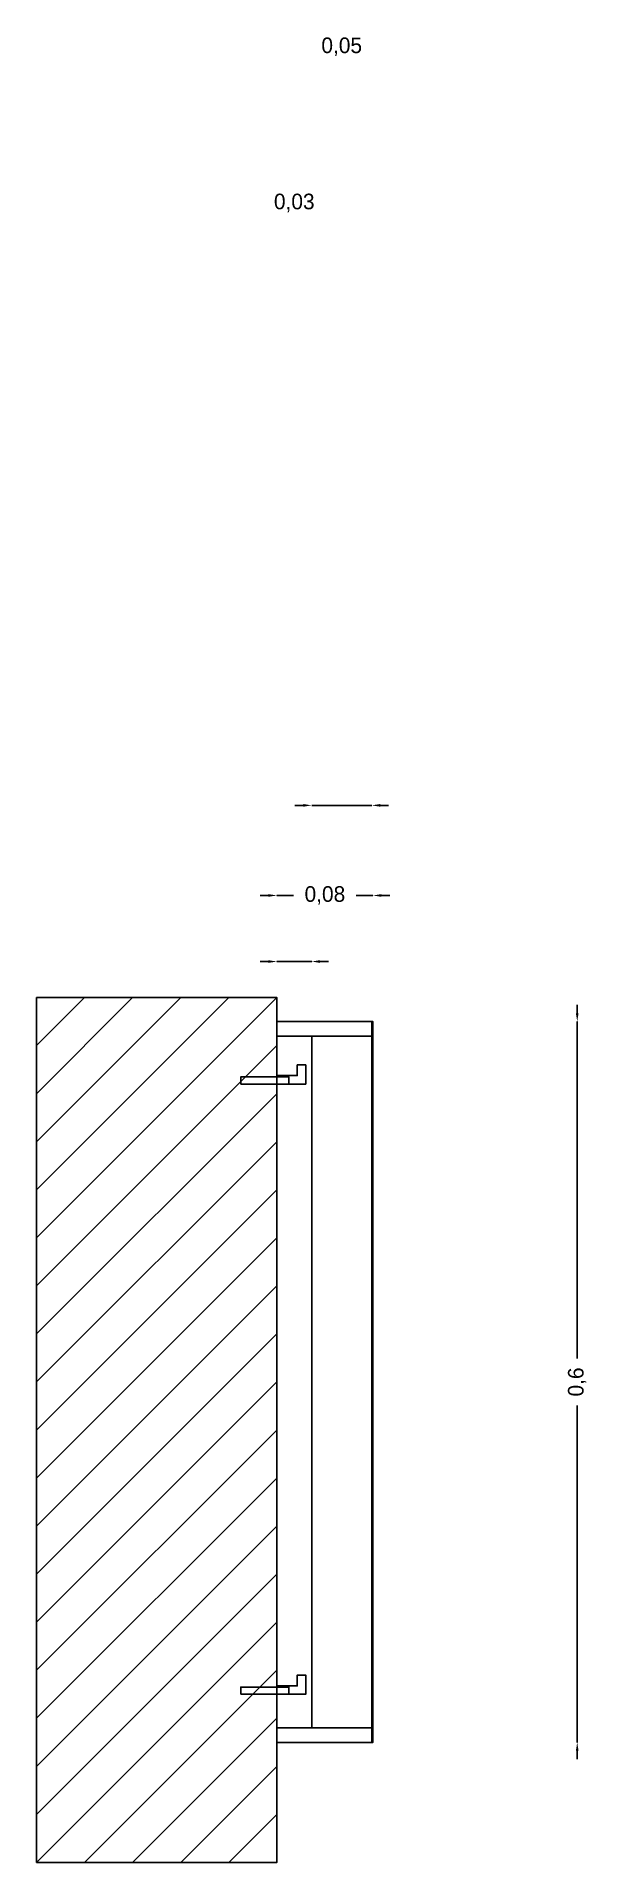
# Model space of a CAD drawing. Header units: metres. Extents: x 0.1 to 11.2, y 0.1 to 1.6.
# Drawn here: x 0.15 to 0.609, y 0.1 to 1.62 of the extents above.
import ezdxf

# ---------------------------------------------------------------- set-up
doc = ezdxf.new("R2010")
doc.units = ezdxf.units.M
for name, color, linetype in [('COTAS', 4, 'Continuous'), ('G_MEDIDO', 8, 'Continuous'), ('P_PROPUESTO', 5, 'Continuous')]:
    doc.layers.add(name, color=color, linetype=linetype)
doc.dimstyles.get("Standard").update_dxf_attribs({"dimtxt": 2.5, "dimasz": 2.5, "dimexe": 1.25, "dimexo": 0.625, "dimtad": 1, "dimcen": 2.5, "dimazin": 3, "dimtfac": 1, "dimtmove": 0, "dimatfit": 3})

# ---------------------------------------------------------------- blocks, each defined once
blk = doc.blocks.new('_CLOSEDFILLED')
at = {"color": 0, "linetype": 'BYBLOCK'}
blk.add_solid([(-1, 0.16), (0, 0), (-1, -0.16)], dxfattribs=at)
blk = doc.blocks.new('*D1')
for p, q in [((0.343, 0.905), (0.336, 0.905)), ((0.35, 0.905), (0.35, 0.905)), ((0.35, 0.905), (0.364, 0.905)), ((0.416, 0.905), (0.43, 0.905)), ((0.43, 0.905), (0.43, 0.905)), ((0.437, 0.905), (0.444, 0.905))]:
    blk.add_line(p, q)
at = {"layer": 'Defpoints'}
for p in [(0.35, 0.905), (0.35, 0.905), (0.43, 0.905)]:
    blk.add_point(p, dxfattribs=at)
at = {"layer": 'COTAS', "xscale": 0.007, "yscale": 0.007}
blk.add_blockref('_CLOSEDFILLED', (0.35, 0.905), dxfattribs=at)
at = {"layer": 'COTAS', "xscale": 0.007, "yscale": 0.007, "rotation": 180}
blk.add_blockref('_CLOSEDFILLED', (0.43, 0.905), dxfattribs=at)
at = {"layer": 'COTAS', "insert": (0.39, 0.905), "char_height": 0.013, "attachment_point": 5}
blk.add_mtext('0,08', dxfattribs=at)
blk = doc.blocks.new('*D2')
for p, q in [((0.343, 0.85), (0.336, 0.85)), ((0.35, 0.85), (0.35, 0.85)), ((0.35, 0.85), (0.379, 0.85)), ((0.379, 0.85), (0.379, 0.85)), ((0.386, 0.85), (0.393, 0.85))]:
    blk.add_line(p, q)
at = {"layer": 'Defpoints'}
for p in [(0.35, 0.85), (0.35, 0.85), (0.379, 0.85)]:
    blk.add_point(p, dxfattribs=at)
at = {"layer": 'COTAS', "xscale": 0.007, "yscale": 0.007}
blk.add_blockref('_CLOSEDFILLED', (0.35, 0.85), dxfattribs=at)
at = {"layer": 'COTAS', "xscale": 0.007, "yscale": 0.007, "rotation": 180}
blk.add_blockref('_CLOSEDFILLED', (0.379, 0.85), dxfattribs=at)
at = {"layer": 'COTAS', "insert": (0.3645, 1.4815), "char_height": 0.013, "attachment_point": 5}
blk.add_mtext('0,03', dxfattribs=at)
blk = doc.blocks.new('*D3')
for p, q in [((0.372, 0.98), (0.365, 0.98)), ((0.379, 0.98), (0.379, 0.98)), ((0.379, 0.98), (0.429, 0.98)), ((0.429, 0.98), (0.429, 0.98)), ((0.436, 0.98), (0.443, 0.98))]:
    blk.add_line(p, q)
at = {"layer": 'Defpoints'}
for p in [(0.379, 0.98), (0.379, 0.98), (0.429, 0.98)]:
    blk.add_point(p, dxfattribs=at)
at = {"layer": 'COTAS', "xscale": 0.007, "yscale": 0.007}
blk.add_blockref('_CLOSEDFILLED', (0.379, 0.98), dxfattribs=at)
at = {"layer": 'COTAS', "xscale": 0.007, "yscale": 0.007, "rotation": 180}
blk.add_blockref('_CLOSEDFILLED', (0.429, 0.98), dxfattribs=at)
at = {"layer": 'COTAS', "insert": (0.404, 1.6115), "char_height": 0.013, "attachment_point": 5}
blk.add_mtext('0,05', dxfattribs=at)
blk = doc.blocks.new('*D4')
for p, q in [((0.6, 0.807), (0.6, 0.814)), ((0.6, 0.8), (0.6, 0.8)), ((0.6, 0.5195), (0.6, 0.8)), ((0.6, 0.2), (0.6, 0.4805)), ((0.6, 0.2), (0.6, 0.2)), ((0.6, 0.193), (0.6, 0.186))]:
    blk.add_line(p, q)
at = {"layer": 'Defpoints'}
for p in [(0.6, 0.8), (0.6, 0.2), (0.6, 0.2)]:
    blk.add_point(p, dxfattribs=at)
at = {"layer": 'COTAS', "xscale": 0.007, "yscale": 0.007}
for p, rotation in [((0.6, 0.8), 270), ((0.6, 0.2), 90)]:
    blk.add_blockref('_CLOSEDFILLED', p, dxfattribs=dict(at, rotation=rotation))
at = {"layer": 'COTAS', "insert": (0.6, 0.5), "char_height": 0.013, "attachment_point": 5, "rotation": 90}
blk.add_mtext('0,6', dxfattribs=at)

msp = doc.modelspace()

# ---------------------------------------------------------------- linework, layer by layer
at = {"layer": 'G_MEDIDO'}
for p, q in [((0.15, 0.82), (0.15, 0.82)), ((0.15, 0.78), (0.19, 0.82)), ((0.15, 0.74), (0.23, 0.82)), ((0.15, 0.7), (0.27, 0.82)), ((0.15, 0.66), (0.31, 0.82)), ((0.15, 0.62), (0.35, 0.82)), ((0.15, 0.58), (0.35, 0.78)), ((0.15, 0.54), (0.35, 0.74)), ((0.15, 0.5), (0.35, 0.7)), ((0.15, 0.46), (0.35, 0.66)), ((0.15, 0.42), (0.35, 0.62)), ((0.15, 0.38), (0.35, 0.58)), ((0.15, 0.34), (0.35, 0.54)), ((0.15, 0.3), (0.35, 0.5)), ((0.15, 0.26), (0.35, 0.46)), ((0.15, 0.22), (0.35, 0.42)), ((0.15, 0.18), (0.35, 0.38)), ((0.15, 0.14), (0.35, 0.34)), ((0.15, 0.1), (0.35, 0.3)), ((0.19, 0.1), (0.35, 0.26)), ((0.23, 0.1), (0.35, 0.22)), ((0.27, 0.1), (0.35, 0.18)), ((0.31, 0.1), (0.35, 0.14))]:
    msp.add_line(p, q, dxfattribs=at)
for points in [[(0.15, 0.1), (0.35, 0.1), (0.35, 0.82), (0.15, 0.82)], [(0.35, 0.2), (0.43, 0.2), (0.43, 0.8), (0.35, 0.8)]]:
    msp.add_lwpolyline(points, close=True, dxfattribs=at)
at = {"layer": 'P_PROPUESTO'}
for points in [[(0.35, 0.788), (0.43, 0.788), (0.43, 0.8), (0.35, 0.8)], [(0.429, 0.2), (0.43, 0.2), (0.43, 0.8), (0.429, 0.8)], [(0.379, 0.212), (0.429, 0.212), (0.429, 0.788), (0.379, 0.788)], [(0.35, 0.748), (0.374, 0.748), (0.374, 0.764), (0.367, 0.764), (0.367, 0.755), (0.35, 0.755)], [(0.32, 0.748), (0.36, 0.748), (0.36, 0.754), (0.32, 0.754)], [(0.32, 0.24), (0.36, 0.24), (0.36, 0.246), (0.32, 0.246)], [(0.35, 0.24), (0.374, 0.24), (0.374, 0.256), (0.367, 0.256), (0.367, 0.247), (0.35, 0.247)], [(0.35, 0.2), (0.43, 0.2), (0.43, 0.212), (0.35, 0.212)]]:
    msp.add_lwpolyline(points, close=True, dxfattribs=at)

# ---------------------------------------------------------------- dimensions: what is measured, and where the dimension line sits
at = {"layer": 'COTAS'}
for base, p1, p2, picture, middle in [((0.379, 0.98), (0.379, 0.98), (0.429, 0.98), '*D3', (0.404, 1.6115)), ((0.35, 0.85), (0.35, 0.85), (0.379, 0.85), '*D2', (0.3645, 1.4815)), ((0.35, 0.905), (0.35, 0.905), (0.43, 0.905), '*D1', (0.39, 0.905))]:
    dim = msp.add_linear_dim(base=base, p1=p1, p2=p2, dimstyle='Standard', override={"dimtxt": 0.013, "dimasz": 0.007}, dxfattribs=at)
    dim.commit()
    dim.dimension.update_dxf_attribs({"geometry": picture, "text_midpoint": middle})
dim = msp.add_linear_dim(base=(0.6, 0.2), p1=(0.6, 0.2), p2=(0.6, 0.8), angle=90, dimstyle='Standard', override={"dimtxt": 0.013, "dimasz": 0.007}, dxfattribs=at)
dim.commit()
dim.dimension.update_dxf_attribs({"geometry": '*D4', "text_midpoint": (0.6, 0.5)})

doc.saveas('drawing.dxf')
